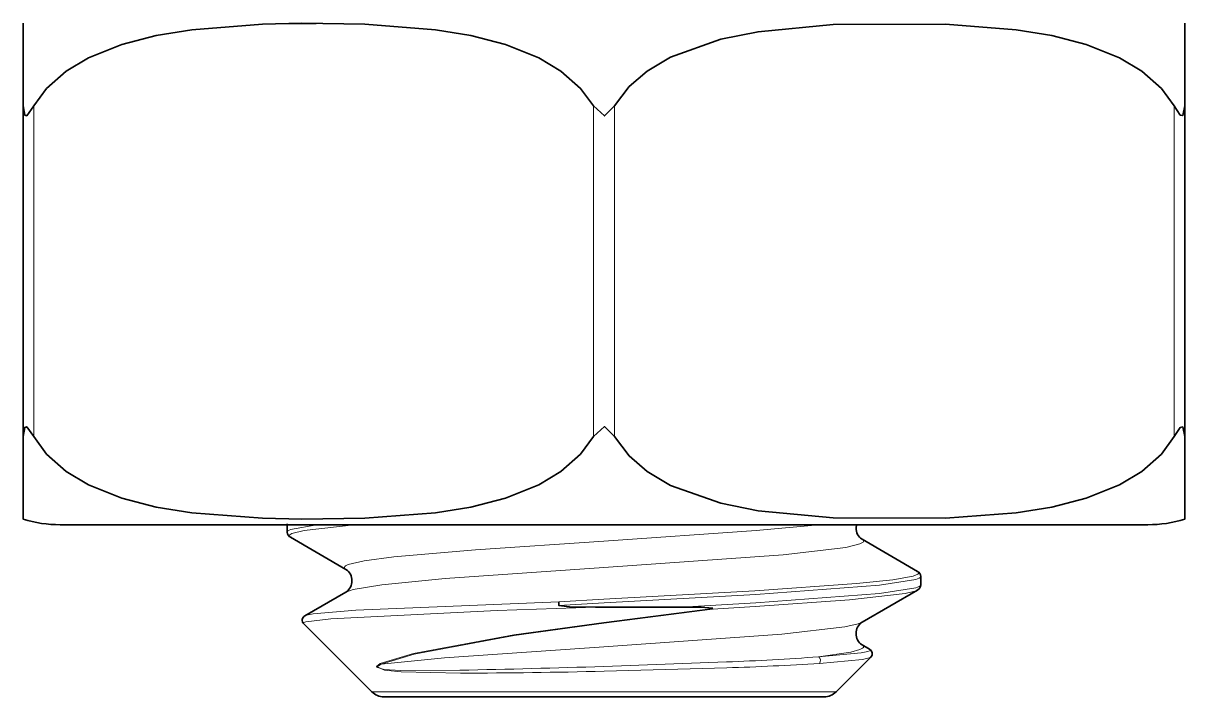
# Model space of a CAD drawing. Extents: x 218 to 1434, y 54 to 743.
# Drawn here: x 733.93 to 739.43, y 662.41 to 665.6 of the extents above; entities that cross this region are included whole.
import ezdxf

# ---------------------------------------------------------------- set-up
doc = ezdxf.new("R2010")
doc.units = 0

msp = doc.modelspace()

# ---------------------------------------------------------------- linework, layer by layer
at = {"color": 7, "lineweight": 35, "ltscale": 0.009785}
for p, q in [((733.9346, 665.2092), (733.9346, 665.6006)), ((739.4346, 665.2092), (739.4346, 665.6006)), ((733.9346, 663.6439), (733.9346, 663.2525)), ((739.4346, 663.2525), (739.4346, 663.6439))]:
    msp.add_line(p, q, dxfattribs=at)
at = {"color": 7, "lineweight": 13, "ltscale": 0.00519}
msp.add_line((735.3215, 665.5972), (735.1139, 665.5972), dxfattribs=at)
at = {"color": 7, "lineweight": 35, "ltscale": 0.039131}
for p, q in [((733.9346, 663.6439), (733.9346, 665.2092)), ((739.4346, 663.6439), (739.4346, 665.2092))]:
    msp.add_line(p, q, dxfattribs=at)
at = {"color": 7, "lineweight": 13, "ltscale": 0.039131}
for p, q in [((733.9846, 663.6439), (733.9846, 665.2092)), ((736.6346, 663.6439), (736.6346, 665.2092)), ((736.7346, 663.6439), (736.7346, 665.2092)), ((739.3846, 663.6439), (739.3846, 665.2092))]:
    msp.add_line(p, q, dxfattribs=at)
at = {"color": 7, "lineweight": 35, "ltscale": 0.030885}
msp.add_line((735.3446, 663.2266), (734.1092, 663.2266), dxfattribs=at)
at = {"color": 7, "lineweight": 35, "ltscale": 0.000984192}
for p, q in [((735.1846, 663.1918), (735.1846, 663.2312)), ((738.1846, 662.9418), (738.1846, 662.9812))]:
    msp.add_line(p, q, dxfattribs=at)
at = {"color": 7, "lineweight": 35, "ltscale": 0.097885}
msp.add_line((739.26, 663.2266), (735.3446, 663.2266), dxfattribs=at)
at = {"color": 7, "lineweight": 35, "ltscale": 0.000377965}
msp.add_line((737.8796, 663.2266), (737.8779, 663.2115), dxfattribs=at)
at = {"color": 7, "lineweight": 35, "ltscale": 0.007572}
for p, q in [((735.2009, 663.1672), (735.4629, 663.0151)), ((738.1683, 663.0059), (737.9063, 663.1579)), ((738.1683, 662.9172), (737.9063, 662.7651))]:
    msp.add_line(p, q, dxfattribs=at)
at = {"color": 7, "lineweight": 35, "ltscale": 0.005623}
msp.add_line((735.2684, 662.795), (735.4629, 662.9079), dxfattribs=at)
at = {"color": 7, "lineweight": 35, "ltscale": 0.000433803}
msp.add_line((736.4703, 662.8448), (736.4711, 662.8621), dxfattribs=at)
at = {"color": 7, "lineweight": 13, "ltscale": 0.005347}
msp.add_line((736.4711, 662.8621), (736.6846, 662.8735), dxfattribs=at)
at = {"color": 7, "lineweight": 13, "ltscale": 0.017865}
msp.add_line((737.3981, 662.9133), (736.6846, 662.8735), dxfattribs=at)
at = {"color": 7, "lineweight": 13, "ltscale": 0.017982}
msp.add_line((737.4037, 662.896), (736.6855, 662.8563), dxfattribs=at)
at = {"color": 7, "lineweight": 13, "ltscale": 0.005389}
msp.add_line((736.4703, 662.8448), (736.6855, 662.8563), dxfattribs=at)
at = {"color": 7, "lineweight": 35, "ltscale": 0.010193}
msp.add_line((737.0518, 662.8365), (736.644, 662.8365), dxfattribs=at)
at = {"color": 7, "lineweight": 13, "ltscale": 0.012997}
msp.add_line((736.6837, 662.7644), (737.1993, 662.8307), dxfattribs=at)
at = {"color": 7, "lineweight": 13, "ltscale": 0.01295}
msp.add_line((736.6846, 662.7612), (737.1984, 662.8275), dxfattribs=at)
at = {"color": 7, "lineweight": 13, "ltscale": 0.008814}
msp.add_line((737.4037, 662.8566), (737.0518, 662.8365), dxfattribs=at)
at = {"color": 7, "lineweight": 13, "ltscale": 0.005044}
msp.add_line((737.3998, 662.8394), (737.1984, 662.8275), dxfattribs=at)
at = {"color": 7, "lineweight": 35, "ltscale": 8.25809e-05}
msp.add_line((737.1984, 662.8275), (737.1993, 662.8307), dxfattribs=at)
at = {"color": 7, "lineweight": 35, "ltscale": 0.011419}
msp.add_line((735.5854, 662.4357), (735.2625, 662.7587), dxfattribs=at)
at = {"color": 7, "lineweight": 35, "ltscale": 0.001035}
msp.add_line((737.9421, 662.6371), (737.9064, 662.6579), dxfattribs=at)
at = {"color": 7, "lineweight": 35, "ltscale": 0.005815}
msp.add_line((737.7838, 662.4357), (737.9482, 662.6002), dxfattribs=at)
at = {"color": 7, "lineweight": 13, "ltscale": 0.000130621}
msp.add_line((735.6294, 662.5669), (735.6252, 662.5701), dxfattribs=at)
at = {"color": 7, "lineweight": 13, "ltscale": 0.014525}
msp.add_line((737.2653, 662.5768), (736.6846, 662.5555), dxfattribs=at)
at = {"color": 7, "lineweight": 13, "ltscale": 0.014523}
msp.add_line((737.2659, 662.549), (736.6852, 662.5328), dxfattribs=at)
at = {"color": 7, "lineweight": 13, "ltscale": 0.040652}
msp.add_line((737.2115, 662.4357), (735.5854, 662.4357), dxfattribs=at)
at = {"color": 7, "lineweight": 13, "ltscale": 0.014307}
msp.add_line((737.7838, 662.4357), (737.2115, 662.4357), dxfattribs=at)
at = {"color": 7, "lineweight": 35, "ltscale": 0.03856}
msp.add_line((737.1844, 662.4122), (735.642, 662.4122), dxfattribs=at)
at = {"color": 7, "lineweight": 35, "ltscale": 0.013568}
msp.add_line((737.7272, 662.4122), (737.1844, 662.4122), dxfattribs=at)
at = {"color": 7, "lineweight": 35}
for points in [[(733.9846, 665.2092), (734.0455, 665.2922), (734.1385, 665.3741), (734.2432, 665.437), (734.4013, 665.5006), (734.5645, 665.5427), (734.7322, 665.57), (735.0679, 665.5961), (735.2534, 665.6003)], [(736.6346, 665.2092), (736.5737, 665.2922), (736.4807, 665.3741), (736.376, 665.437), (736.2179, 665.5006), (736.0547, 665.5427), (735.887, 665.57), (735.5514, 665.5961), (735.2534, 665.6003)], [(739.3846, 665.2092), (739.3237, 665.2922), (739.2307, 665.3741), (739.126, 665.437), (738.9679, 665.5006), (738.8047, 665.5427), (738.637, 665.57), (738.3014, 665.5961), (737.7695, 665.594), (737.4144, 665.5605), (737.2375, 665.5251), (736.9993, 665.44), (736.8887, 665.3743), (736.8034, 665.3007), (736.7346, 665.2092)], [(733.9346, 665.2092), (733.9419, 665.1659), (733.951, 665.1626), (733.9846, 665.2092)], [(736.6346, 665.2092), (736.6863, 665.162), (736.7346, 665.2092)], [(739.3846, 665.2092), (739.4134, 665.1659), (739.4252, 665.1635), (739.4346, 665.2092)], [(733.9346, 663.6439), (733.9419, 663.6872), (733.951, 663.6905), (733.9846, 663.6439)], [(736.6346, 663.6439), (736.6863, 663.6912), (736.7346, 663.6439)], [(739.3846, 663.6439), (739.4134, 663.6872), (739.4252, 663.6896), (739.4346, 663.6439)], [(733.9846, 663.6439), (734.0455, 663.5609), (734.1385, 663.4789), (734.2432, 663.4161), (734.4013, 663.3525), (734.5645, 663.3104), (734.7322, 663.2831), (735.0679, 663.257), (735.2534, 663.2527)], [(736.6346, 663.6439), (736.5737, 663.5609), (736.4807, 663.4789), (736.376, 663.4161), (736.2179, 663.3525), (736.0547, 663.3104), (735.887, 663.2831), (735.5514, 663.257), (735.2534, 663.2527)], [(739.3846, 663.6439), (739.3237, 663.5609), (739.2307, 663.4789), (739.126, 663.4161), (738.9679, 663.3525), (738.8047, 663.3104), (738.637, 663.2831), (738.3014, 663.257), (737.7695, 663.2591), (737.4144, 663.2926), (737.2375, 663.3279), (736.9993, 663.4131), (736.8887, 663.4789), (736.8034, 663.5524), (736.7346, 663.6439)], [(736.644, 662.8365), (736.5219, 662.8384), (736.4708, 662.8438), (736.4703, 662.8448)]]:
    msp.add_lwpolyline(points, dxfattribs=at)
at = {"color": 7, "lineweight": 13}
for points in [[(735.325, 663.2266), (735.2009, 663.2036), (735.1897, 663.1984), (735.1864, 663.1957), (735.1848, 663.1932), (735.1846, 663.1918)], [(735.5022, 663.2266), (735.265, 663.199), (735.2068, 663.1847), (735.1976, 663.1795), (735.1953, 663.1769), (735.1946, 663.1749), (735.1949, 663.173), (735.196, 663.171), (735.2009, 663.1672)], [(736.6846, 663.149), (737.4056, 663.1989), (737.7017, 663.2266)], [(735.4629, 663.0151), (735.4575, 663.0192), (735.4561, 663.0212), (735.4553, 663.0242), (735.4556, 663.0258), (735.4574, 663.0287), (735.4611, 663.0317), (735.4736, 663.0378), (735.5493, 663.0554), (735.6897, 663.074), (736.0762, 663.1078), (736.6846, 663.149)], [(736.6846, 663.024), (737.5334, 663.0847), (737.8304, 663.1195), (737.896, 663.1354), (737.9111, 663.1436), (737.9138, 663.1476), (737.9133, 663.1517), (737.9095, 663.1558), (737.9063, 663.1579)], [(735.4629, 662.9079), (735.4968, 662.9198), (735.6333, 662.9424), (735.933, 662.9717), (736.6846, 663.024)], [(738.1683, 663.0059), (738.1736, 663.0014), (738.1746, 662.9992), (738.1743, 662.9969), (738.1735, 662.9955), (738.1703, 662.9925), (738.1484, 662.9836), (738.0529, 662.9662), (737.8807, 662.9477), (737.3981, 662.9133)], [(738.1846, 662.9812), (738.1843, 662.9796), (738.182, 662.9766), (738.1775, 662.9734), (738.1616, 662.9672), (737.9893, 662.9401), (737.4037, 662.896)], [(738.1683, 662.9172), (738.1557, 662.9118), (738.1112, 662.9012), (737.8474, 662.8707), (737.3998, 662.8394)], [(738.1846, 662.9418), (738.1843, 662.9403), (738.182, 662.9372), (738.1775, 662.9341), (738.1616, 662.9279), (737.9893, 662.9008), (737.4037, 662.8566)], [(735.2684, 662.795), (735.2762, 662.798), (735.3075, 662.8041), (735.5092, 662.8217), (736.4711, 662.8621)], [(735.2625, 662.7587), (735.2617, 662.7598), (735.2618, 662.7613), (735.2635, 662.763), (735.272, 662.7665), (735.3907, 662.7819), (736.178, 662.8203), (736.644, 662.8365)], [(735.6252, 662.5701), (735.7819, 662.6172), (736.2576, 662.7047), (736.6837, 662.7644)], [(735.6294, 662.5669), (735.7855, 662.6141), (736.2599, 662.7016), (736.6846, 662.7612)], [(736.6846, 662.649), (737.5262, 662.709), (737.8243, 662.7434), (737.8885, 662.7578), (737.9063, 662.7651)], [(735.6294, 662.5669), (735.9294, 662.5964), (736.6846, 662.649)], [(737.701, 662.6015), (737.853, 662.6238), (737.8967, 662.6357), (737.9094, 662.6422), (737.9127, 662.6455), (737.9138, 662.648), (737.9138, 662.6505), (737.9125, 662.653), (737.9064, 662.6579)], [(737.701, 662.6015), (737.9018, 662.6204), (737.9337, 662.6268), (737.942, 662.6301), (737.9442, 662.6317), (737.9451, 662.6336), (737.9448, 662.6348), (737.9421, 662.6371)], [(737.7051, 662.5701), (737.9085, 662.5893), (737.9396, 662.5959), (737.9471, 662.5992), (737.9482, 662.6002)], [(736.0057, 662.5239), (735.7239, 662.5295), (735.6458, 662.5377), (735.6067, 662.556), (735.6252, 662.5701)], [(736.0023, 662.5381), (735.7204, 662.5368), (735.6436, 662.5414), (735.6079, 662.5531), (735.6294, 662.5669)]]:
    msp.add_lwpolyline(points, dxfattribs=at)
at = {"color": 7, "lineweight": 35}
for centre, radius, start, end in [((734.1093, 663.827), 0.6005, 253.0947, 269.9956), ((739.26, 663.827), 0.6005, 270.0044, 286.9053), ((735.2132, 663.1933), 0.0287, 182.8742, 244.8975), ((737.9412, 663.2105), 0.0632, 179.0833, 236.4742), ((735.428, 662.9625), 0.0632, 359.0819, 56.4745), ((738.1557, 662.9796), 0.0291, 3.2899, 64.5263), ((735.428, 662.9605), 0.0632, 303.5258, 0.9167), ((738.1557, 662.9435), 0.0291, 295.4595, 356.7076), ((737.0976, 661.9699), 0.8671, 83.263, 93.0262), ((735.2786, 662.7746), 0.0227, 116.661, 224.7207), ((737.9412, 662.7125), 0.0632, 123.5255, 180.9181), ((737.9412, 662.7105), 0.0632, 179.0813, 236.4962), ((737.9318, 662.6163), 0.0231, 315.442, 63.5214), ((735.642, 662.4922), 0.08, 225.0045, 269.9955), ((737.7272, 662.4922), 0.08, 270.0045, 314.9955)]:
    msp.add_arc(centre, radius, start, end, dxfattribs=at)
at = {"color": 7, "lineweight": 13}
for centre, radius, start, end in [((736.725, 676.1343), 13.5681, 272.28203, 274.12502), ((737.6862, 662.5837), 0.0233, 324.2516, 50.2394), ((734.891, 718.8578), 56.3308, 271.13046, 271.82464), ((735.8783, 697.2802), 34.7566, 270.20995, 271.33021), ((736.8144, 676.7292), 14.1872, 271.82371, 273.59951)]:
    msp.add_arc(centre, radius, start, end, dxfattribs=at)

doc.saveas('drawing.dxf')
